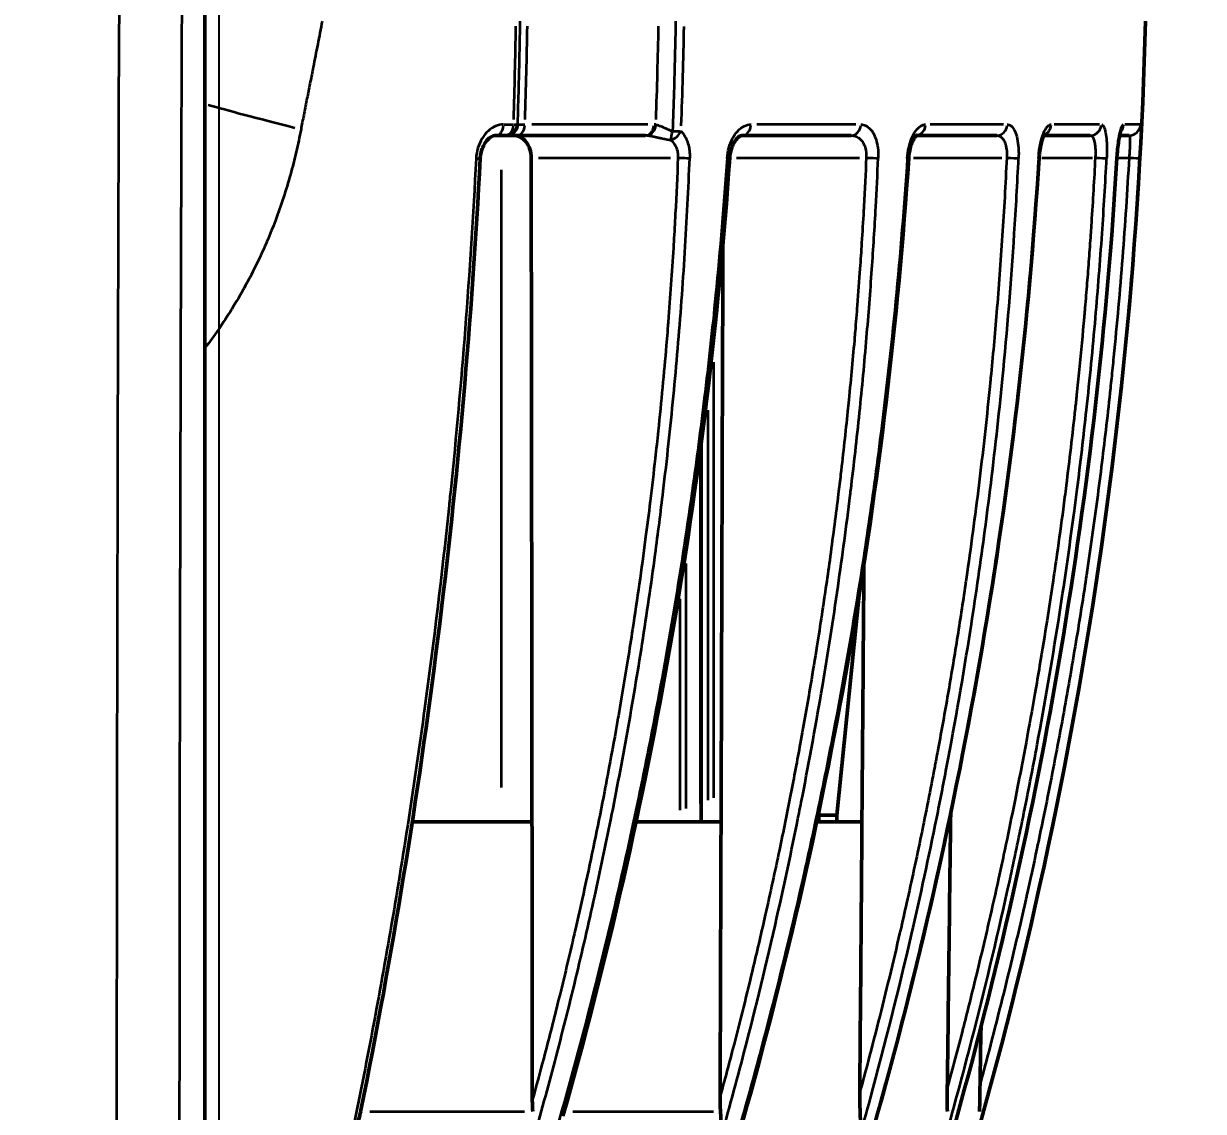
# Model space of a CAD drawing. Header units: millimetres. Extents: x 40 to 2195, y 40 to 1687.
# Drawn here: x 1769.9 to 1821.4, y 871.3 to 918.8 of the extents above; entities that cross this region are included whole.
import ezdxf

# ---------------------------------------------------------------- set-up
doc = ezdxf.new("R2010")
doc.units = ezdxf.units.MM
doc.header["$LTSCALE"] = 8
for name, color, linetype, lineweight in [('Dimension (ISO)', 7, 'Continuous', 25), ('Visible (ISO)', 7, 'Continuous', 50), ('Visible Narrow (ISO)', 7, 'Continuous', 35)]:
    doc.layers.add(name, color=color, linetype=linetype, lineweight=lineweight)
doc.styles.add('Note Text (ANSI)', font='tahoma.ttf')
doc.dimstyles.new('Default (ISO)', dxfattribs={"dimscale": 8, "dimtxt": 1, "dimasz": 2.5, "dimexe": 3.175, "dimexo": 0, "dimgap": 0.762, "dimtad": 1, "dimrnd": 1e-08, "dimzin": 0, "dimdsep": 46, "dimtxsty": 'Note Text (ANSI)', "dimcen": 0.09, "dimdle": 10, "dimclrd": 1, "dimclre": 1, "dimclrt": 1, "dimazin": 0, "dimtfac": 3.5052, "dimtmove": 0, "dimatfit": 3, "dimfxl": 1, "dimtolj": 1, "dimtzin": 0, "dimlwd": -1, "dimlwe": -1, "dimarcsym": 0})

# ---------------------------------------------------------------- blocks, each defined once
blk = doc.blocks.new('*D12')
at = {"layer": 'Defpoints', "color": 0, "transparency": 16777216}
for p in [(1778.421, 1105.216), (1701.164, 772.256), (1778.421, 772.256)]:
    blk.add_point(p, dxfattribs=at)
at = {"layer": 'Dimension (ISO)', "color": 1, "transparency": 16777216}
for p, q in [((1701.164, 772.256), (1701.164, 1130.616)), ((1778.421, 772.256), (1778.421, 1130.616)), ((1721.164, 1105.216), (1758.421, 1105.216))]:
    blk.add_line(p, q, dxfattribs=at)
for points in [[(1721.164, 1108.55), (1721.164, 1101.883), (1701.164, 1105.216)], [(1758.421, 1108.55), (1758.421, 1101.883), (1778.421, 1105.216)]]:
    blk.add_solid(points, dxfattribs=at)
at = {"layer": 'Dimension (ISO)', "color": 1, "transparency": 16777216, "insert": (1690.21, 1121.779), "char_height": 8, "attachment_point": 1, "style": 'Note Text (ANSI)'}
blk.add_mtext('\\A1;77.26 mm [3.042 in]', dxfattribs=at)
blk = doc.blocks.new('*D13')
at = {"layer": 'Defpoints', "color": 0, "transparency": 16777216}
for p in [(1798.039, 1047.44), (1780.247, 847.94), (1876.184, 847.94)]:
    blk.add_point(p, dxfattribs=at)
at = {"layer": 'Dimension (ISO)', "color": 1, "transparency": 16777216}
for p, q in [((1798.039, 1047.44), (1901.584, 1047.44)), ((1876.184, 1027.44), (1876.184, 867.94)), ((1780.247, 847.94), (1901.584, 847.94))]:
    blk.add_line(p, q, dxfattribs=at)
for points in [[(1872.851, 1027.44), (1879.517, 1027.44), (1876.184, 1047.44)], [(1872.851, 867.94), (1879.517, 867.94), (1876.184, 847.94)]]:
    blk.add_solid(points, dxfattribs=at)
at = {"layer": 'Dimension (ISO)', "color": 1, "transparency": 16777216, "insert": (1859.622, 895.446), "char_height": 8, "attachment_point": 1, "rotation": 90, "style": 'Note Text (ANSI)'}
blk.add_mtext('\\A1;199.50 mm [7.854 in]', dxfattribs=at)

msp = doc.modelspace()

# ---------------------------------------------------------------- linework, layer by layer
at = {"layer": 'Visible (ISO)'}
for p, q in [((1777.792, 961.526), (1777.792, 816.708)), ((1790.525, 913.94), (1790.525, 913.94)), ((1790.525, 913.94), (1790.954, 913.94)), ((1791.307, 913.94), (1790.74, 913.94)), ((1790.954, 913.94), (1791.448, 913.94)), ((1790.965, 913.941), (1790.965, 913.941)), ((1797.056, 913.94), (1791.448, 913.94)), ((1798.749, 913.941), (1798.749, 913.941)), ((1798.749, 913.941), (1798.749, 913.941)), ((1798.749, 913.941), (1798.749, 913.941)), ((1806.045, 913.94), (1801.274, 913.94)), ((1801.294, 913.941), (1801.295, 913.941)), ((1801.295, 913.941), (1801.295, 913.941)), ((1801.297, 913.941), (1801.296, 913.941)), ((1801.297, 913.941), (1801.297, 913.941)), ((1812.409, 913.94), (1808.9, 913.94)), ((1814.42, 913.94), (1814.42, 913.94)), ((1816.499, 913.94), (1814.477, 913.94)), ((1817.773, 913.94), (1817.773, 913.94)), ((1818.199, 913.94), (1817.785, 913.94)), ((1799.484, 900.431), (1799.485, 883.941)), ((1806.395, 893.863), (1805.413, 884.24)), ((1804.63, 884.354), (1804.63, 883.942)), ((1804.63, 884.24), (1805.413, 884.24)), ((1805.413, 883.94), (1805.413, 884.24)), ((1792.092, 883.94), (1786.856, 883.94)), ((1798.574, 883.941), (1796.643, 883.941)), ((1800.357, 883.94), (1796.643, 883.94)), ((1799.485, 883.941), (1799.791, 883.941)), ((1800.357, 883.941), (1800.041, 883.941)), ((1806.517, 883.94), (1804.542, 883.94)), ((1809.752, 883.94), (1809.752, 883.94)), ((1810.393, 883.94), (1810.321, 883.94))]:
    msp.add_line(p, q, dxfattribs=at)
for centre, radius, start, end in [((1621.288, 923.94), 197.688, 342.09366, 358.5507), ((1790.954, 914.44), 0.5, 270, 358.1674)]:
    msp.add_arc(centre, radius, start, end, dxfattribs=at)
for centre, major_axis, ratio, start_param, end_param in [((1790.741, 913.94), (-6.5, 0), 0.000035, 1.535532, 1.570646), ((1790.741, 913.94), (5, 0), 0.000035, 4.66684, 4.825509), ((1790.741, 913.94), (-5, 0), 0.000035, 4.753877, 4.753909), ((1790.741, 913.94), (6.5, 0), 0.000035, 1.602513, 1.602534), ((1790.741, 913.94), (-5, 0), 0.000035, 4.667797, 4.667823), ((1798.572, 913.941), (0.3, 0), 0.000035, 5.343365, 5.34342), ((1798.942, 913.941), (-0.5, 0), 0.000035, 5.10954, 5.109569), ((1798.943, 913.941), (0.5, 0), 0.000035, 4.314275, 4.314304), ((1798.943, 913.941), (-0.5, 0), 0.000035, 5.11254, 5.112569), ((1798.944, 913.941), (0.5, 0), 0.000035, 4.311273, 4.311302), ((1801.141, 913.941), (-0.3, 0), 0.000035, 4.181807, 4.182432), ((1747.657, 913.939), (-59.999, -0.004), 0.000035, 2.676998, 2.677004), ((1808.063, 912.98), (0.499, -0.033), 0.004824, 6.283169, 6.283208), ((1813.764, 912.98), (0.499, -0.031), 0.011301, 6.283168, 6.283196), ((1798.574, 883.941), (-0.3, 0), 0.000035, 1.570707, 2.592362), ((1747.658, 883.939), (-60, -0.004), 0.000035, 2.592363, 2.612287), ((1799.185, 883.941), (0.3, 0), 0.000035, 5.753317, 6.282686), ((1800.041, 883.941), (-0.5, 0), 0.000035, 4.712238, 5.235837), ((1747.658, 883.939), (60, 0.004), 0.000035, 5.959513, 5.963312), ((1792.525, 872.828), (-0.207, -2.183), 0.166847, 5.233321, 5.507338), ((1800.631, 872.808), (-0.135, -2.163), 0.131747, 5.132293, 5.496265)]:
    msp.add_ellipse(centre, major_axis=major_axis, ratio=ratio, start_param=start_param, end_param=end_param, dxfattribs=at)
for points, knots in [([(1817.842, 914.146), (1817.842, 914.146), (1817.841, 914.143), (1817.836, 914.13), (1817.83, 914.114), (1817.814, 914.063), (1817.804, 914.023), (1817.779, 913.915), (1817.765, 913.841), (1817.735, 913.661), (1817.719, 913.549), (1817.691, 913.304), (1817.679, 913.166), (1817.668, 913.002), (1817.666, 912.976), (1817.665, 912.95)], [0.0704358, 0.0704358, 0.0704358, 0.0704358, 0.0798852, 0.0798852, 0.0970841, 0.0970841, 0.1214431, 0.1214431, 0.153197, 0.153197, 0.1914166, 0.1914166, 0.2329869, 0.2329869, 0.2408279, 0.2408279, 0.2408279, 0.2408279]), ([(1790.525, 913.94), (1790.484, 913.94), (1790.44, 913.933), (1790.353, 913.903), (1790.311, 913.882), (1790.203, 913.809), (1790.135, 913.745), (1790.022, 913.594), (1789.975, 913.511), (1789.899, 913.331), (1789.869, 913.233), (1789.839, 913.07), (1789.832, 913.005), (1789.828, 912.941)], [0, 0, 0, 0, 0.0286863, 0.0286863, 0.0528813, 0.0528813, 0.0893869, 0.0893869, 0.1208999, 0.1208999, 0.1516608, 0.1516608, 0.1709701, 0.1709701, 0.1709701, 0.1709701]), ([(1791.292, 913.94), (1791.387, 913.94), (1791.488, 913.918), (1791.678, 913.821), (1791.766, 913.745), (1791.903, 913.568), (1791.961, 913.459), (1792.037, 913.219), (1792.055, 913.09), (1792.056, 912.967)], [-0.1594999, -0.1594999, -0.1594999, -0.1594999, -0.1188611, -0.1188611, -0.0772864, -0.0772864, -0.0386432, -0.0386432, -0.0018111, -0.0018111, -0.0018111, -0.0018111]), ([(1801.274, 913.94), (1801.261, 913.94), (1801.244, 913.938), (1801.193, 913.919), (1801.158, 913.899), (1801.072, 913.827), (1801.02, 913.769), (1800.928, 913.629), (1800.887, 913.55), (1800.817, 913.374), (1800.788, 913.276), (1800.753, 913.099), (1800.742, 913.022), (1800.737, 912.945)], [0, 0, 0, 0, 0.0302944, 0.0302944, 0.0621477, 0.0621477, 0.0981209, 0.0981209, 0.129822, 0.129822, 0.1616376, 0.1616376, 0.1848408, 0.1848408, 0.1848408, 0.1848408]), ([(1808.914, 913.95), (1808.914, 913.95), (1808.914, 913.95), (1808.913, 913.95), (1808.907, 913.946), (1808.882, 913.925), (1808.859, 913.9), (1808.807, 913.829), (1808.778, 913.78), (1808.72, 913.661), (1808.69, 913.586), (1808.636, 913.416), (1808.612, 913.316), (1808.579, 913.127), (1808.568, 913.037), (1808.562, 912.947)], [0.035159, 0.035159, 0.035159, 0.035159, 0.0358646, 0.0358646, 0.0539426, 0.0539426, 0.0801469, 0.0801469, 0.1067208, 0.1067208, 0.1359669, 0.1359669, 0.1681864, 0.1681864, 0.1952384, 0.1952384, 0.1952384, 0.1952384]), ([(1814.52, 914.013), (1814.52, 914.013), (1814.52, 914.012), (1814.518, 914.01), (1814.511, 914), (1814.49, 913.966), (1814.475, 913.938), (1814.44, 913.861), (1814.42, 913.807), (1814.378, 913.674), (1814.355, 913.589), (1814.314, 913.395), (1814.296, 913.283), (1814.274, 913.096), (1814.268, 913.022), (1814.263, 912.948)], [0.0555553, 0.0555553, 0.0555553, 0.0555553, 0.0584775, 0.0584775, 0.0762905, 0.0762905, 0.0974722, 0.0974722, 0.1233816, 0.1233816, 0.1547547, 0.1547547, 0.1901196, 0.1901196, 0.2122295, 0.2122295, 0.2122295, 0.2122295]), ([(1810.248, 872.301), (1810.246, 872.122), (1810.245, 871.939), (1810.246, 871.605), (1810.247, 871.445), (1810.251, 871.294)], [-0.1001517, -0.1001517, -0.1001517, -0.1001517, -0.0464613, -0.0464613, -0.000001, -0.000001, -0.000001, -0.000001]), ([(1811.68, 872.486), (1811.677, 872.288), (1811.673, 872.085), (1811.667, 871.691), (1811.664, 871.485), (1811.661, 871.294)], [-0.1181746, -0.1181746, -0.1181746, -0.1181746, -0.0589584, -0.0589584, -0.000001, -0.000001, -0.000001, -0.000001]), ([(1806.423, 872.12), (1806.422, 871.973), (1806.423, 871.824), (1806.427, 871.551), (1806.431, 871.419), (1806.438, 871.294)], [-0.08223414, -0.08223414, -0.08223414, -0.08223414, -0.03835381, -0.03835381, -0.000001, -0.000001, -0.000001, -0.000001]), ([(1784.602, 871.294), (1784.579, 871.188), (1784.552, 871.081), (1784.521, 870.973), (1784.513, 870.942), (1784.503, 870.911), (1784.494, 870.88), (1784.46, 870.768), (1784.422, 870.655), (1784.379, 870.541), (1784.368, 870.512), (1784.357, 870.483), (1784.346, 870.454), (1784.307, 870.353), (1784.265, 870.251), (1784.22, 870.149), (1784.201, 870.105), (1784.181, 870.061), (1784.161, 870.017)], [0, 0, 0, 0, 0.2594478, 0.2594478, 0.2594478, 0.3333333, 0.3333333, 0.3333333, 0.5993094, 0.5993094, 0.5993094, 0.6666667, 0.6666667, 0.6666667, 0.8998682, 0.8998682, 0.8998682, 1, 1, 1, 1]), ([(1800.319, 870.017), (1800.331, 870.124), (1800.34, 870.23), (1800.345, 870.336), (1800.348, 870.376), (1800.35, 870.416), (1800.351, 870.456), (1800.355, 870.561), (1800.356, 870.665), (1800.355, 870.768), (1800.355, 870.806), (1800.354, 870.844), (1800.354, 870.882), (1800.351, 870.994), (1800.346, 871.105), (1800.34, 871.213), (1800.338, 871.24), (1800.336, 871.267), (1800.335, 871.294)], [0, 0, 0, 0, 0.2408603, 0.2408603, 0.2408603, 0.3333333, 0.3333333, 0.3333333, 0.5761614, 0.5761614, 0.5761614, 0.6666667, 0.6666667, 0.6666667, 0.9339743, 0.9339743, 0.9339743, 1, 1, 1, 1]), ([(1806.375, 870.017), (1806.393, 870.123), (1806.407, 870.229), (1806.417, 870.334), (1806.421, 870.375), (1806.425, 870.415), (1806.428, 870.456), (1806.437, 870.561), (1806.442, 870.666), (1806.445, 870.769), (1806.446, 870.807), (1806.447, 870.845), (1806.447, 870.882), (1806.448, 870.994), (1806.446, 871.105), (1806.442, 871.214), (1806.44, 871.241), (1806.439, 871.267), (1806.438, 871.294)], [0, 0, 0, 0, 0.2396284, 0.2396284, 0.2396284, 0.3333333, 0.3333333, 0.3333333, 0.5770639, 0.5770639, 0.5770639, 0.6666667, 0.6666667, 0.6666667, 0.9343152, 0.9343152, 0.9343152, 1, 1, 1, 1])]:
    msp.add_open_spline(points, degree=3, knots=knots, dxfattribs=at)
for points in [[(1789.828, 912.941), (1789.107, 898.91), (1787.349, 884.886), (1784.613, 871.346)], [(1792.092, 883.94), (1792.081, 893.616), (1792.069, 903.291), (1792.056, 912.967)], [(1800.737, 912.945), (1799.75, 898.801), (1797.3, 884.669), (1793.447, 871.089)], [(1808.562, 912.947), (1807.618, 898.722), (1805.171, 884.507), (1801.294, 870.821)], [(1814.263, 912.948), (1813.364, 898.638), (1810.923, 884.334), (1807.021, 870.549)], [(1817.664, 912.95), (1816.813, 898.551), (1814.38, 884.154), (1810.45, 870.276)], [(1800.357, 883.94), (1800.385, 892.347), (1800.412, 900.754), (1800.438, 909.161)], [(1806.517, 883.94), (1806.546, 887.69), (1806.576, 891.44), (1806.605, 895.19)], [(1810.393, 883.94), (1810.395, 884.062), (1810.396, 884.184), (1810.398, 884.305)], [(1792.092, 883.94), (1792.097, 879.884), (1792.102, 875.828), (1792.106, 871.771)], [(1800.357, 883.94), (1800.343, 879.941), (1800.33, 875.942), (1800.316, 871.942)], [(1806.517, 883.94), (1806.486, 880), (1806.455, 876.06), (1806.423, 872.12)], [(1810.393, 883.94), (1810.345, 880.061), (1810.297, 876.181), (1810.248, 872.301)], [(1811.723, 874.991), (1811.709, 874.156), (1811.694, 873.321), (1811.68, 872.486)], [(1784.602, 871.294), (1784.606, 871.311), (1784.609, 871.328), (1784.613, 871.346)]]:
    msp.add_open_spline(points, degree=3, dxfattribs=at)
at = {"layer": 'Visible Narrow (ISO)'}
for p, q in [((1790.874, 914.416), (1791.263, 914.416)), ((1797.158, 914.416), (1792.078, 914.416)), ((1806.246, 914.416), (1801.924, 914.416)), ((1812.713, 914.416), (1809.501, 914.416)), ((1816.898, 914.416), (1814.921, 914.416)), ((1818.682, 914.416), (1818.016, 914.416)), ((1792.376, 912.967), (1798.152, 912.967)), ((1800.627, 912.967), (1800.627, 912.967)), ((1801.037, 912.967), (1806.406, 912.967)), ((1808.501, 912.967), (1808.501, 912.967)), ((1808.778, 912.967), (1812.633, 912.967)), ((1814.237, 912.967), (1814.237, 912.967)), ((1814.387, 912.967), (1816.593, 912.967)), ((1817.659, 912.967), (1817.659, 912.967)), ((1817.692, 912.967), (1818.17, 912.967)), ((1790.74, 912.44), (1790.741, 885.44)), ((1800.041, 884.999), (1800.04, 904.035)), ((1799.791, 884.888), (1799.79, 901.94)), ((1799.443, 899.31), (1799.443, 884.75)), ((1798.83, 884.535), (1798.829, 895.234)), ((1798.574, 884.454), (1798.573, 893.694)), ((1804.614, 884.265), (1804.614, 883.959)), ((1785.001, 871.294), (1791.771, 871.294)), ((1793.88, 871.294), (1800.028, 871.294))]:
    msp.add_line(p, q, dxfattribs=at)
msp.add_arc((1790.954, 914.44), 0.5, 274.4086, 353.7585, dxfattribs=at)
for centre, major_axis, ratio, start_param, end_param in [((1789.778, 867.261), (0, 453.794), 0.034923, 1.382532, 1.710643), ((1660.91, 923.94), (0, -197.688), 0.66026, 1.523745, 1.544356), ((1659.708, 923.94), (0, 197.188), 0.670572, 4.665218, 4.685882), ((1651.396, 923.94), (0, -197.188), 0.741844, 1.523607, 1.544288), ((1650.323, 923.94), (0, -197.688), 0.751038, 1.522318, 1.544281), ((1788.222, 912.983), (-11.386, 2.684), 0.024033, 0.447481, 0.968602), ((1790.525, 914.44), (0, -0.5), 0.654912, 0.076128, 1.446453), ((1790.954, 914.44), (0, -0.5), 0.660257, 0.07613, 1.446468), ((1790.954, 914.44), (0.5, -0.016), 0.03608, 5.476845, 6.23981), ((1791.448, 914.44), (0, -0.5), 0.670582, 0.076123, 1.446354), ((1797.056, 914.44), (0, -0.5), 0.74083, 0.076121, 1.44633), ((1797.136, 914.437), (-0.048, -0.498), 0.74238, 0.17753, 1.51944), ((1797.329, 912.567), (0.178, 1.846), 0.669927, 0.003025, 0.06173), ((1798.236, 914.145), (-0.103, -0.489), 0.007782, 0.656815, 1.492312), ((1798.236, 914.145), (0.366, 0.341), 0.638682, 4.045551, 5.189977), ((1798.236, 914.145), (0.5, -0.019), 0.032918, 4.757017, 5.519981), ((1801.274, 914.44), (0, -0.5), 0.788713, 0.07613, 1.44647), ((1806.045, 914.44), (0, -0.5), 0.848106, 0.076147, 1.446463), ((1808.862, 914.44), (0, -0.5), 0.883172, 0.164006, 1.451095), ((1812.409, 914.44), (0, -0.5), 0.927323, 0.076156, 1.446478), ((1814.316, 914.44), (0, -0.5), 0.951065, 0.447141, 1.465997), ((1816.499, 914.44), (0, -0.5), 0.978233, 0.076165, 1.446489), ((1817.463, 914.44), (0, 0.5), 0.990238, 3.99812, 4.629137), ((1818.199, 914.44), (0, -0.5), 0.999398, 0.076241, 1.446568), ((1797.078, 913.856), (0.286, -0.007), 0.29607, 1.419621, 1.641813), ((1789.329, 912.967), (0.499, -0.026), 0.029632, 5.452754, 6.239484), ((1798.61, 912.98), (0.5, -0.02), 0.038679, 4.491362, 5.513873), ((1800.238, 912.98), (0.499, -0.035), 0.002392, 5.636852, 6.249133), ((1806.8, 912.98), (0.5, -0.022), 0.035139, 4.582978, 5.683765), ((1808.063, 912.98), (0.499, -0.033), 0.004824, 0.025343, 0.481116), ((1812.899, 912.98), (0.499, -0.024), 0.031285, 4.674576, 5.8536), ((1813.764, 912.98), (0.499, -0.031), 0.011301, 0.016631, 0.31579), ((1816.724, 912.98), (0.499, -0.026), 0.027043, 4.766155, 6.023357), ((1817.165, 912.98), (0.499, -0.03), 0.017117, 0.007897, 0.150352), ((1818.161, 912.98), (0.499, -0.028), 0.022342, 4.857704, 6.192994)]:
    msp.add_ellipse(centre, major_axis=major_axis, ratio=ratio, start_param=start_param, end_param=end_param, dxfattribs=at)
for points, knots in [([(1777.007, 959.691), (1776.951, 952.112), (1776.903, 944.5), (1776.861, 936.853), (1776.861, 936.776), (1776.86, 936.698), (1776.86, 936.621), (1776.818, 928.895), (1776.783, 921.132), (1776.755, 913.348), (1776.75, 911.916), (1776.745, 910.484), (1776.74, 909.052), (1776.72, 902.692), (1776.704, 896.32), (1776.693, 889.939), (1776.687, 886.987), (1776.683, 884.032), (1776.68, 881.076), (1776.675, 876.208), (1776.672, 871.336), (1776.673, 866.464), (1776.673, 861.989), (1776.675, 857.514), (1776.68, 853.041), (1776.684, 849.689), (1776.689, 846.338), (1776.695, 842.989), (1776.707, 837.004), (1776.722, 831.025), (1776.742, 825.059), (1776.748, 823.231), (1776.754, 821.403), (1776.761, 819.577), (1776.789, 812.11), (1776.823, 804.667), (1776.863, 797.241), (1776.865, 796.926), (1776.867, 796.61), (1776.869, 796.295)], [0.0000012, 0.0000012, 0.0000012, 0.0000012, 0.1414246, 0.1414246, 0.1414246, 0.1428571, 0.1428571, 0.1428571, 0.2857143, 0.2857143, 0.2857143, 0.3119807, 0.3119807, 0.3119807, 0.4285714, 0.4285714, 0.4285714, 0.482534, 0.482534, 0.482534, 0.5714286, 0.5714286, 0.5714286, 0.6530896, 0.6530896, 0.6530896, 0.7142857, 0.7142857, 0.7142857, 0.8236304, 0.8236304, 0.8236304, 0.8571429, 0.8571429, 0.8571429, 0.9941772, 0.9941772, 0.9941772, 0.9999988, 0.9999988, 0.9999988, 0.9999988]), ([(1782.921, 918.94), (1782.854, 918.595), (1782.788, 918.257), (1782.723, 917.925), (1782.656, 917.583), (1782.591, 917.249), (1782.526, 916.921), (1782.504, 916.808), (1782.482, 916.697), (1782.46, 916.586), (1782.451, 916.54), (1782.442, 916.495), (1782.433, 916.45), (1782.389, 916.228), (1782.345, 916.01), (1782.303, 915.795), (1782.259, 915.576), (1782.216, 915.362), (1782.175, 915.15), (1782.132, 914.933), (1782.09, 914.72), (1782.05, 914.51), (1782.031, 914.409), (1782.011, 914.308), (1781.993, 914.209)], [0, 0, 0, 0, 0.1978995, 0.1978995, 0.1978995, 0.4014458, 0.4014458, 0.4014458, 0.471292, 0.471292, 0.471292, 0.5, 0.5, 0.5, 0.6406281, 0.6406281, 0.6406281, 0.78329, 0.78329, 0.78329, 0.9295382, 0.9295382, 0.9295382, 1, 1, 1, 1]), ([(1791.564, 918.94), (1791.556, 918.471), (1791.547, 917.991), (1791.537, 917.506), (1791.533, 917.359), (1791.53, 917.212), (1791.527, 917.064), (1791.519, 916.723), (1791.51, 916.376), (1791.501, 916.019), (1791.487, 915.508), (1791.472, 914.974), (1791.454, 914.425)], [0, 0, 0, 0, 0.3333333, 0.3333333, 0.3333333, 0.4341055, 0.4341055, 0.4341055, 0.6666667, 0.6666667, 0.6666667, 0.9999998, 0.9999998, 0.9999998, 0.9999998]), ([(1798.372, 918.94), (1798.363, 918.439), (1798.352, 917.927), (1798.339, 917.41), (1798.326, 916.894), (1798.312, 916.373), (1798.295, 915.828), (1798.278, 915.283), (1798.259, 914.714), (1798.237, 914.128)], [0, 0, 0, 0, 0.333333, 0.333333, 0.333333, 0.666667, 0.666667, 0.666667, 1, 1, 1, 1]), ([(1781.993, 914.209), (1781.93, 913.88), (1781.861, 913.551), (1781.783, 913.221), (1781.706, 912.891), (1781.622, 912.56), (1781.529, 912.229), (1781.437, 911.897), (1781.337, 911.565), (1781.227, 911.231), (1781.118, 910.898), (1781.001, 910.563), (1780.874, 910.227), (1780.758, 909.92), (1780.634, 909.613), (1780.503, 909.307), (1780.491, 909.279), (1780.478, 909.25), (1780.466, 909.222), (1780.33, 908.907), (1780.186, 908.595), (1780.036, 908.288), (1780.027, 908.27), (1780.018, 908.251), (1780.009, 908.233), (1779.849, 907.908), (1779.682, 907.588), (1779.508, 907.274), (1779.333, 906.96), (1779.152, 906.652), (1778.964, 906.349), (1778.776, 906.047), (1778.582, 905.75), (1778.381, 905.461), (1778.191, 905.186), (1777.994, 904.917), (1777.792, 904.653)], [0, 0, 0, 0, 0.1, 0.1, 0.1, 0.2, 0.2, 0.2, 0.3, 0.3, 0.3, 0.4, 0.4, 0.4, 0.4914706, 0.4914706, 0.4914706, 0.5, 0.5, 0.5, 0.5943481, 0.5943481, 0.5943481, 0.6, 0.6, 0.6, 0.7, 0.7, 0.7, 0.8, 0.8, 0.8, 0.9, 0.9, 0.9, 0.9949689, 0.9949689, 0.9949689, 0.9949689]), ([(1791.454, 914.425), (1791.454, 914.424), (1791.454, 914.424), (1791.457, 914.423), (1791.464, 914.422), (1791.485, 914.42), (1791.497, 914.42), (1791.515, 914.419), (1791.517, 914.419), (1791.525, 914.419), (1791.532, 914.419), (1791.553, 914.418), (1791.568, 914.418), (1791.603, 914.417), (1791.621, 914.417), (1791.653, 914.417), (1791.664, 914.417), (1791.704, 914.417), (1791.734, 914.416), (1791.771, 914.416), (1791.777, 914.416), (1791.783, 914.416)], [0, 0, 0, 0, 0.0520563, 0.0520563, 0.25, 0.25, 0.4144167, 0.4144167, 0.4372526, 0.4372526, 0.5, 0.5, 0.6266379, 0.6266379, 0.75, 0.75, 0.8187149, 0.8187149, 0.9721775, 0.9721775, 0.9994104, 0.9994104, 0.9994104, 0.9994104]), ([(1797.507, 914.412), (1797.524, 914.41), (1797.541, 914.407), (1797.576, 914.398), (1797.594, 914.393), (1797.615, 914.386), (1797.618, 914.385), (1797.625, 914.383), (1797.629, 914.381), (1797.655, 914.372), (1797.677, 914.363), (1797.712, 914.349), (1797.725, 914.344), (1797.746, 914.335), (1797.756, 914.331), (1797.785, 914.318), (1797.805, 914.309), (1797.833, 914.296), (1797.841, 914.292), (1797.863, 914.282), (1797.877, 914.275), (1797.913, 914.259), (1797.935, 914.249), (1797.974, 914.231), (1797.992, 914.223), (1798.025, 914.208), (1798.041, 914.201), (1798.077, 914.186), (1798.098, 914.177), (1798.129, 914.165), (1798.139, 914.161), (1798.172, 914.149), (1798.194, 914.142), (1798.217, 914.134), (1798.218, 914.134), (1798.226, 914.132), (1798.231, 914.13), (1798.237, 914.128)], [0.0004365, 0.0004365, 0.0004365, 0.0004365, 0.0647271, 0.0647271, 0.1328721, 0.1328721, 0.1428571, 0.1428571, 0.1577454, 0.1577454, 0.2393027, 0.2393027, 0.2857143, 0.2857143, 0.3205395, 0.3205395, 0.3968714, 0.3968714, 0.4285714, 0.4285714, 0.4832066, 0.4832066, 0.5714286, 0.5714286, 0.6459034, 0.6459034, 0.7142857, 0.7142857, 0.8086379, 0.8086379, 0.8571429, 0.8571429, 0.9632435, 0.9632435, 0.9711673, 0.9711673, 1, 1, 1, 1]), ([(1798.611, 914.12), (1798.615, 914.116), (1798.619, 914.112), (1798.644, 914.084), (1798.664, 914.06), (1798.703, 914.009), (1798.721, 913.983), (1798.757, 913.929), (1798.774, 913.901), (1798.804, 913.845), (1798.818, 913.817), (1798.837, 913.777), (1798.842, 913.766), (1798.863, 913.718), (1798.877, 913.681), (1798.905, 913.602), (1798.917, 913.561), (1798.94, 913.477), (1798.949, 913.434), (1798.961, 913.371), (1798.964, 913.352), (1798.972, 913.3), (1798.976, 913.267), (1798.983, 913.2), (1798.986, 913.166), (1798.989, 913.098), (1798.99, 913.065), (1798.99, 913.005), (1798.989, 912.978), (1798.988, 912.952)], [0, 0, 0, 0, 0.0139116, 0.0139116, 0.093767, 0.093767, 0.174118, 0.174118, 0.2563804, 0.2563804, 0.3333333, 0.3333333, 0.3633831, 0.3633831, 0.4607658, 0.4607658, 0.5637162, 0.5637162, 0.6666667, 0.6666667, 0.7123927, 0.7123927, 0.7896575, 0.7896575, 0.8668837, 0.8668837, 0.9424338, 0.9424338, 1, 1, 1, 1]), ([(1806.469, 914.416), (1806.541, 914.416), (1806.609, 914.401), (1806.694, 914.362), (1806.715, 914.351), (1806.797, 914.3), (1806.856, 914.248), (1806.926, 914.164), (1806.942, 914.143), (1807.023, 914.027), (1807.077, 913.916), (1807.162, 913.67), (1807.192, 913.535), (1807.225, 913.284), (1807.232, 913.17), (1807.231, 913.019), (1807.23, 912.986), (1807.229, 912.952)], [0, 0, 0, 0, 0.1510077, 0.1510077, 0.2, 0.2, 0.3519308, 0.3519308, 0.4, 0.4, 0.6, 0.6, 0.8, 0.8, 0.9563055, 0.9563055, 1, 1, 1, 1]), ([(1812.872, 914.416), (1812.922, 914.416), (1812.969, 914.401), (1813.026, 914.362), (1813.038, 914.352), (1813.093, 914.303), (1813.132, 914.251), (1813.179, 914.168), (1813.188, 914.148), (1813.241, 914.037), (1813.277, 913.926), (1813.331, 913.679), (1813.35, 913.543), (1813.369, 913.29), (1813.372, 913.175), (1813.368, 913.022), (1813.367, 912.987), (1813.365, 912.952)], [0, 0, 0, 0, 0.1553888, 0.1553888, 0.2, 0.2, 0.3553427, 0.3553427, 0.4, 0.4, 0.6, 0.6, 0.8, 0.8, 0.9551904, 0.9551904, 1, 1, 1, 1]), ([(1814.236, 912.952), (1814.246, 913.111), (1814.28, 913.412), (1814.374, 913.829), (1814.499, 914.157), (1814.644, 914.368), (1814.741, 914.416), (1814.791, 914.416)], [0, 0, 0, 0, 0.2, 0.4, 0.6, 0.8, 1, 1, 1, 1]), ([(1816.987, 914.416), (1817.014, 914.416), (1817.039, 914.401), (1817.069, 914.363), (1817.075, 914.354), (1817.102, 914.306), (1817.122, 914.256), (1817.145, 914.175), (1817.15, 914.155), (1817.175, 914.043), (1817.192, 913.933), (1817.215, 913.686), (1817.221, 913.549), (1817.225, 913.294), (1817.223, 913.18), (1817.218, 913.025), (1817.216, 912.989), (1817.214, 912.952)], [0, 0, 0, 0, 0.157229, 0.157229, 0.2, 0.2, 0.353394, 0.353394, 0.4, 0.4, 0.6, 0.6, 0.8, 0.8, 0.953935, 0.953935, 1, 1, 1, 1]), ([(1817.658, 912.952), (1817.668, 913.112), (1817.693, 913.413), (1817.749, 913.83), (1817.817, 914.158), (1817.89, 914.367), (1817.935, 914.416), (1817.958, 914.416)], [0, 0, 0, 0, 0.2, 0.4, 0.6, 0.8, 1, 1, 1, 1]), ([(1797.127, 913.938), (1797.149, 913.936), (1797.172, 913.934), (1797.195, 913.931), (1797.219, 913.928), (1797.243, 913.924), (1797.268, 913.92), (1797.272, 913.92), (1797.275, 913.919), (1797.279, 913.919), (1797.313, 913.913), (1797.348, 913.906), (1797.383, 913.899), (1797.402, 913.896), (1797.421, 913.892), (1797.439, 913.888), (1797.469, 913.882), (1797.498, 913.875), (1797.527, 913.869), (1797.55, 913.864), (1797.574, 913.859), (1797.597, 913.854), (1797.631, 913.846), (1797.665, 913.838), (1797.698, 913.831), (1797.715, 913.827), (1797.731, 913.824), (1797.748, 913.82), (1797.783, 913.812), (1797.818, 913.805), (1797.852, 913.798), (1797.866, 913.795), (1797.879, 913.792), (1797.892, 913.79), (1797.927, 913.782), (1797.961, 913.776), (1797.995, 913.77), (1798.006, 913.768), (1798.017, 913.766), (1798.027, 913.764), (1798.071, 913.756), (1798.113, 913.749), (1798.154, 913.743)], [0.0000001, 0.0000001, 0.0000001, 0.0000001, 0.065056, 0.065056, 0.065056, 0.1330093, 0.1330093, 0.1330093, 0.1428571, 0.1428571, 0.1428571, 0.2359662, 0.2359662, 0.2359662, 0.2857143, 0.2857143, 0.2857143, 0.3648697, 0.3648697, 0.3648697, 0.4285714, 0.4285714, 0.4285714, 0.5238615, 0.5238615, 0.5238615, 0.5714286, 0.5714286, 0.5714286, 0.6746622, 0.6746622, 0.6746622, 0.7142857, 0.7142857, 0.7142857, 0.8225915, 0.8225915, 0.8225915, 0.8571429, 0.8571429, 0.8571429, 0.9998829, 0.9998829, 0.9998829, 0.9998829]), ([(1798.154, 913.743), (1798.21, 913.697), (1798.259, 913.645), (1798.3, 913.588), (1798.316, 913.567), (1798.33, 913.545), (1798.343, 913.523), (1798.362, 913.492), (1798.378, 913.461), (1798.392, 913.428), (1798.407, 913.395), (1798.42, 913.361), (1798.431, 913.327), (1798.438, 913.304), (1798.444, 913.281), (1798.449, 913.258), (1798.458, 913.223), (1798.464, 913.186), (1798.468, 913.149), (1798.472, 913.112), (1798.475, 913.075), (1798.475, 913.038), (1798.475, 913.014), (1798.474, 912.99), (1798.473, 912.967)], [0, 0, 0, 0, 0.2436496, 0.2436496, 0.2436496, 0.3333333, 0.3333333, 0.3333333, 0.4576225, 0.4576225, 0.4576225, 0.5846022, 0.5846022, 0.5846022, 0.6666667, 0.6666667, 0.6666667, 0.7934891, 0.7934891, 0.7934891, 0.9203397, 0.9203397, 0.9203397, 1, 1, 1, 1]), ([(1806.045, 913.94), (1806.081, 913.94), (1806.117, 913.937), (1806.151, 913.93), (1806.189, 913.923), (1806.226, 913.912), (1806.262, 913.897), (1806.268, 913.894), (1806.274, 913.891), (1806.279, 913.889), (1806.307, 913.876), (1806.334, 913.86), (1806.36, 913.843), (1806.386, 913.825), (1806.411, 913.805), (1806.435, 913.783), (1806.448, 913.771), (1806.462, 913.757), (1806.474, 913.744), (1806.497, 913.719), (1806.518, 913.692), (1806.538, 913.664), (1806.557, 913.635), (1806.575, 913.605), (1806.592, 913.573), (1806.6, 913.558), (1806.607, 913.542), (1806.614, 913.526), (1806.616, 913.523), (1806.617, 913.52), (1806.619, 913.517), (1806.633, 913.484), (1806.645, 913.451), (1806.656, 913.416), (1806.668, 913.377), (1806.678, 913.337), (1806.686, 913.296), (1806.688, 913.284), (1806.69, 913.273), (1806.692, 913.261), (1806.693, 913.252), (1806.695, 913.242), (1806.696, 913.233), (1806.7, 913.205), (1806.703, 913.176), (1806.705, 913.148), (1806.707, 913.109), (1806.708, 913.071), (1806.708, 913.032), (1806.707, 913.01), (1806.706, 912.988), (1806.705, 912.967)], [0, 0, 0, 0, 0.087236, 0.087236, 0.087236, 0.183835, 0.183835, 0.183835, 0.2, 0.2, 0.2, 0.2773774, 0.2773774, 0.2773774, 0.3551406, 0.3551406, 0.3551406, 0.4, 0.4, 0.4, 0.4801377, 0.4801377, 0.4801377, 0.5608742, 0.5608742, 0.5608742, 0.6, 0.6, 0.6, 0.6076529, 0.6076529, 0.6076529, 0.6863118, 0.6863118, 0.6863118, 0.7747554, 0.7747554, 0.7747554, 0.8, 0.8, 0.8, 0.8193634, 0.8193634, 0.8193634, 0.8783285, 0.8783285, 0.8783285, 0.9566331, 0.9566331, 0.9566331, 1, 1, 1, 1]), ([(1812.409, 913.94), (1812.436, 913.94), (1812.462, 913.937), (1812.487, 913.929), (1812.51, 913.923), (1812.532, 913.913), (1812.553, 913.901), (1812.557, 913.898), (1812.561, 913.896), (1812.565, 913.894), (1812.567, 913.893), (1812.568, 913.891), (1812.57, 913.89), (1812.591, 913.876), (1812.612, 913.859), (1812.631, 913.84), (1812.651, 913.82), (1812.669, 913.797), (1812.687, 913.772), (1812.69, 913.767), (1812.693, 913.762), (1812.697, 913.757), (1812.698, 913.755), (1812.7, 913.752), (1812.702, 913.749), (1812.717, 913.725), (1812.731, 913.699), (1812.744, 913.671), (1812.757, 913.643), (1812.769, 913.613), (1812.78, 913.582), (1812.786, 913.566), (1812.791, 913.549), (1812.796, 913.532), (1812.809, 913.489), (1812.819, 913.443), (1812.828, 913.395), (1812.835, 913.353), (1812.841, 913.31), (1812.845, 913.265), (1812.846, 913.258), (1812.846, 913.251), (1812.847, 913.244), (1812.849, 913.213), (1812.851, 913.182), (1812.851, 913.15), (1812.852, 913.111), (1812.852, 913.072), (1812.85, 913.032), (1812.85, 913.011), (1812.848, 912.989), (1812.847, 912.967)], [0, 0, 0, 0, 0.093789, 0.093789, 0.093789, 0.178262, 0.178262, 0.178262, 0.193626, 0.193626, 0.193626, 0.2, 0.2, 0.2, 0.286364, 0.286364, 0.286364, 0.373477, 0.373477, 0.373477, 0.390325, 0.390325, 0.390325, 0.4, 0.4, 0.4, 0.47909, 0.47909, 0.47909, 0.55845, 0.55845, 0.55845, 0.6, 0.6, 0.6, 0.706593, 0.706593, 0.706593, 0.8, 0.8, 0.8, 0.814458, 0.814458, 0.814458, 0.878422, 0.878422, 0.878422, 0.9568, 0.9568, 0.9568, 1, 1, 1, 1]), ([(1816.499, 913.94), (1816.517, 913.94), (1816.534, 913.935), (1816.55, 913.926), (1816.56, 913.92), (1816.57, 913.912), (1816.579, 913.903), (1816.582, 913.899), (1816.586, 913.896), (1816.589, 913.892), (1816.604, 913.874), (1816.618, 913.851), (1816.631, 913.824), (1816.64, 913.805), (1816.648, 913.785), (1816.656, 913.763), (1816.657, 913.759), (1816.659, 913.756), (1816.66, 913.752), (1816.671, 913.718), (1816.681, 913.68), (1816.689, 913.639), (1816.696, 913.607), (1816.701, 913.573), (1816.706, 913.537), (1816.711, 913.504), (1816.714, 913.469), (1816.717, 913.433), (1816.72, 913.396), (1816.722, 913.358), (1816.724, 913.32), (1816.724, 913.303), (1816.725, 913.285), (1816.725, 913.268), (1816.725, 913.262), (1816.725, 913.256), (1816.725, 913.251), (1816.726, 913.191), (1816.725, 913.129), (1816.722, 913.067), (1816.72, 913.034), (1816.718, 913), (1816.715, 912.967)], [0, 0, 0, 0, 0.1098717, 0.1098717, 0.1098717, 0.1759848, 0.1759848, 0.1759848, 0.2, 0.2, 0.2, 0.3122921, 0.3122921, 0.3122921, 0.3879493, 0.3879493, 0.3879493, 0.4, 0.4, 0.4, 0.5131253, 0.5131253, 0.5131253, 0.6, 0.6, 0.6, 0.6816219, 0.6816219, 0.6816219, 0.763821, 0.763821, 0.763821, 0.8, 0.8, 0.8, 0.8118798, 0.8118798, 0.8118798, 0.9346696, 0.9346696, 0.9346696, 1, 1, 1, 1]), ([(1818.199, 913.94), (1818.205, 913.94), (1818.21, 913.934), (1818.216, 913.916), (1818.217, 913.911), (1818.219, 913.901), (1818.22, 913.897), (1818.224, 913.874), (1818.226, 913.851), (1818.229, 913.806), (1818.23, 913.787), (1818.231, 913.763), (1818.231, 913.759), (1818.232, 913.717), (1818.232, 913.674), (1818.231, 913.6), (1818.231, 913.572), (1818.23, 913.541), (1818.23, 913.541), (1818.229, 913.502), (1818.227, 913.463), (1818.224, 913.381), (1818.222, 913.339), (1818.219, 913.287), (1818.218, 913.278), (1818.217, 913.265), (1818.217, 913.26), (1818.213, 913.196), (1818.209, 913.136), (1818.202, 913.039), (1818.199, 913.003), (1818.196, 912.967)], [0, 0, 0, 0, 0.126537, 0.126537, 0.173657, 0.173657, 0.2, 0.2, 0.315176, 0.315176, 0.385803, 0.385803, 0.4, 0.4, 0.525632, 0.525632, 0.597954, 0.597954, 0.6, 0.6, 0.691083, 0.691083, 0.78211, 0.78211, 0.8, 0.8, 0.810109, 0.810109, 0.929815, 0.929815, 1, 1, 1, 1]), ([(1789.649, 912.939), (1789.521, 910.454), (1789.361, 907.972), (1788.987, 903.146), (1788.777, 900.801), (1788.51, 898.188), (1788.482, 897.914), (1788.145, 894.713), (1787.793, 891.795), (1787.179, 887.298), (1786.949, 885.711), (1786.452, 882.481), (1786.184, 880.838), (1785.371, 876.12), (1784.791, 873.058), (1784.161, 870.017)], [0, 0, 0, 0, 0.171092, 0.171092, 0.333333, 0.333333, 0.352335, 0.352335, 0.555486, 0.555486, 0.666667, 0.666667, 0.782415, 0.782415, 1, 1, 1, 1]), ([(1798.473, 912.967), (1798.441, 912.171), (1798.403, 911.352), (1798.337, 910.111), (1798.314, 909.706), (1798.288, 909.273), (1798.286, 909.25), (1798.253, 908.701), (1798.219, 908.168), (1798.145, 907.095), (1798.105, 906.556), (1798.045, 905.786), (1798.028, 905.564), (1797.994, 905.147), (1797.978, 904.954), (1797.911, 904.161), (1797.856, 903.551), (1797.738, 902.307), (1797.675, 901.673), (1797.566, 900.632), (1797.523, 900.232), (1797.409, 899.215), (1797.336, 898.59), (1797.192, 897.406), (1797.121, 896.85), (1796.964, 895.648), (1796.875, 894.999), (1796.689, 893.689), (1796.591, 893.028), (1796.422, 891.925), (1796.354, 891.49), (1796.173, 890.363), (1796.057, 889.662), (1795.89, 888.699), (1795.847, 888.449), (1795.677, 887.49), (1795.545, 886.769), (1795.358, 885.779), (1795.309, 885.521), (1795.133, 884.613), (1795.002, 883.955), (1794.732, 882.641), (1794.594, 881.986), (1794.304, 880.649), (1794.152, 879.966), (1793.962, 879.135), (1793.93, 878.996), (1793.682, 877.926), (1793.454, 876.974), (1793.018, 875.221), (1792.816, 874.427), (1792.443, 873.011), (1792.277, 872.394), (1792.106, 871.771)], [0, 0, 0, 0, 0.0846276, 0.0846276, 0.125, 0.125, 0.1272854, 0.1272854, 0.1789618, 0.1789618, 0.2296217, 0.2296217, 0.25, 0.25, 0.2675178, 0.2675178, 0.3212589, 0.3212589, 0.375, 0.375, 0.4077379, 0.4077379, 0.4573762, 0.4573762, 0.5, 0.5, 0.5479617, 0.5479617, 0.5950212, 0.5950212, 0.625, 0.625, 0.6718697, 0.6718697, 0.6881763, 0.6881763, 0.7339947, 0.7339947, 0.75, 0.75, 0.7899449, 0.7899449, 0.8284488, 0.8284488, 0.8672804, 0.8672804, 0.875, 0.875, 0.9268199, 0.9268199, 0.9684977, 0.9684977, 1, 1, 1, 1]), ([(1792.143, 870.017), (1792.473, 871.177), (1792.793, 872.341), (1793.411, 874.689), (1793.71, 875.873), (1794.289, 878.269), (1794.569, 879.482), (1795.081, 881.809), (1795.315, 882.922), (1795.794, 885.312), (1796.036, 886.588), (1796.493, 889.151), (1796.709, 890.439), (1797.114, 893.026), (1797.303, 894.326), (1797.603, 896.551), (1797.72, 897.475), (1797.995, 899.778), (1798.144, 901.159), (1798.412, 903.931), (1798.53, 905.322), (1798.736, 908.116), (1798.824, 909.52), (1798.93, 911.601), (1798.961, 912.276), (1798.988, 912.952)], [0, 0, 0, 0, 0.0838933, 0.0838933, 0.1685857, 0.1685857, 0.2547141, 0.2547141, 0.3333333, 0.3333333, 0.4228369, 0.4228369, 0.5125802, 0.5125802, 0.6027797, 0.6027797, 0.6666667, 0.6666667, 0.7618991, 0.7618991, 0.857538, 0.857538, 0.9537932, 0.9537932, 1, 1, 1, 1]), ([(1800.626, 912.952), (1800.486, 910.949), (1800.317, 908.951), (1799.972, 905.456), (1799.807, 903.958), (1799.462, 901.107), (1799.285, 899.752), (1798.836, 896.575), (1798.554, 894.753), (1797.945, 891.138), (1797.619, 889.344), (1797.066, 886.521), (1796.855, 885.489), (1796.608, 884.323), (1796.579, 884.188), (1796.072, 881.817), (1795.556, 879.593), (1794.965, 877.22), (1794.924, 877.059), (1794.301, 874.59), (1793.68, 872.295), (1793.019, 870.017)], [0, 0, 0, 0, 0.1369157, 0.1369157, 0.2398979, 0.2398979, 0.3333333, 0.3333333, 0.4595686, 0.4595686, 0.5846852, 0.5846852, 0.6571523, 0.6571523, 0.6666667, 0.6666667, 0.8240432, 0.8240432, 0.8355255, 0.8355255, 1, 1, 1, 1]), ([(1806.705, 912.967), (1806.675, 912.283), (1806.64, 911.573), (1806.599, 910.836), (1806.596, 910.77), (1806.592, 910.704), (1806.588, 910.637), (1806.563, 910.184), (1806.535, 909.721), (1806.505, 909.247), (1806.481, 908.878), (1806.456, 908.501), (1806.43, 908.118), (1806.393, 907.6), (1806.354, 907.069), (1806.312, 906.524), (1806.282, 906.149), (1806.251, 905.766), (1806.219, 905.377), (1806.212, 905.3), (1806.205, 905.222), (1806.199, 905.144), (1806.123, 904.261), (1806.038, 903.343), (1805.942, 902.386), (1805.925, 902.216), (1805.908, 902.045), (1805.89, 901.873), (1805.799, 900.988), (1805.698, 900.07), (1805.585, 899.115), (1805.552, 898.837), (1805.518, 898.555), (1805.483, 898.271), (1805.375, 897.39), (1805.257, 896.481), (1805.128, 895.539), (1805.072, 895.133), (1805.014, 894.72), (1804.953, 894.302), (1804.828, 893.438), (1804.694, 892.547), (1804.548, 891.63), (1804.459, 891.075), (1804.367, 890.51), (1804.27, 889.934), (1804.129, 889.099), (1803.979, 888.243), (1803.818, 887.365), (1803.685, 886.638), (1803.545, 885.895), (1803.397, 885.137), (1803.243, 884.348), (1803.08, 883.542), (1802.908, 882.719), (1802.715, 881.796), (1802.51, 880.851), (1802.29, 879.876), (1802.125, 879.144), (1801.951, 878.395), (1801.768, 877.626), (1801.49, 876.463), (1801.19, 875.254), (1800.865, 874.003), (1800.689, 873.328), (1800.506, 872.641), (1800.316, 871.942)], [0, 0, 0, 0, 0.083416, 0.083416, 0.083416, 0.090909, 0.090909, 0.090909, 0.141958, 0.141958, 0.141958, 0.181818, 0.181818, 0.181818, 0.235615, 0.235615, 0.235615, 0.272727, 0.272727, 0.272727, 0.28009, 0.28009, 0.28009, 0.363636, 0.363636, 0.363636, 0.378429, 0.378429, 0.378429, 0.454545, 0.454545, 0.454545, 0.476766, 0.476766, 0.476766, 0.545455, 0.545455, 0.545455, 0.575102, 0.575102, 0.575102, 0.636364, 0.636364, 0.636364, 0.673446, 0.673446, 0.673446, 0.727273, 0.727273, 0.727273, 0.771819, 0.771819, 0.771819, 0.818182, 0.818182, 0.818182, 0.870105, 0.870105, 0.870105, 0.909091, 0.909091, 0.909091, 0.968118, 0.968118, 0.968118, 1, 1, 1, 1]), ([(1800.319, 870.017), (1800.684, 871.304), (1801.035, 872.595), (1801.371, 873.89), (1801.879, 875.843), (1802.356, 877.805), (1802.801, 879.777), (1803.124, 881.209), (1803.431, 882.646), (1803.72, 884.087), (1803.785, 884.409), (1803.849, 884.73), (1803.912, 885.052), (1804.224, 886.65), (1804.516, 888.253), (1804.787, 889.861), (1805.033, 891.317), (1805.261, 892.777), (1805.472, 894.24), (1805.664, 895.564), (1805.841, 896.89), (1806.004, 898.219), (1806.013, 898.292), (1806.022, 898.365), (1806.031, 898.438), (1806.168, 899.567), (1806.295, 900.698), (1806.412, 901.83), (1806.524, 902.922), (1806.628, 904.015), (1806.721, 905.11), (1806.806, 906.103), (1806.884, 907.098), (1806.953, 908.093), (1807.016, 909), (1807.073, 909.908), (1807.123, 910.816), (1807.162, 911.528), (1807.197, 912.24), (1807.229, 912.952)], [0, 0, 0, 0, 0.0925295, 0.0925295, 0.0925295, 0.2320294, 0.2320294, 0.2320294, 0.3333333, 0.3333333, 0.3333333, 0.3559258, 0.3559258, 0.3559258, 0.4680888, 0.4680888, 0.4680888, 0.5696674, 0.5696674, 0.5696674, 0.6616107, 0.6616107, 0.6616107, 0.6666667, 0.6666667, 0.6666667, 0.7448396, 0.7448396, 0.7448396, 0.8202396, 0.8202396, 0.8202396, 0.8887044, 0.8887044, 0.8887044, 0.9511157, 0.9511157, 0.9511157, 1, 1, 1, 1]), ([(1808.5, 912.952), (1808.361, 910.86), (1808.19, 908.771), (1807.79, 904.661), (1807.563, 902.639), (1807.213, 899.893), (1807.116, 899.165), (1806.831, 897.103), (1806.634, 895.771), (1806.075, 892.246), (1805.691, 890.058), (1805.03, 886.614), (1804.775, 885.352), (1804.34, 883.3), (1804.167, 882.508), (1803.582, 879.899), (1803.149, 878.088), (1802.291, 874.701), (1801.871, 873.124), (1801.289, 871.04), (1801.143, 870.528), (1800.996, 870.017)], [0, 0, 0, 0, 0.143534, 0.143534, 0.282929, 0.282929, 0.333333, 0.333333, 0.425697, 0.425697, 0.578184, 0.578184, 0.666667, 0.666667, 0.72245, 0.72245, 0.850689, 0.850689, 0.963275, 0.963275, 1, 1, 1, 1]), ([(1806.375, 870.017), (1806.55, 870.635), (1806.722, 871.254), (1807.534, 874.243), (1808.132, 876.625), (1809.075, 880.713), (1809.443, 882.413), (1809.936, 884.85), (1810.079, 885.582), (1810.598, 888.312), (1810.945, 890.314), (1811.368, 893.009), (1811.472, 893.697), (1811.771, 895.742), (1811.955, 897.102), (1812.323, 900.074), (1812.503, 901.686), (1812.869, 905.415), (1813.042, 907.533), (1813.251, 910.752), (1813.313, 911.852), (1813.365, 912.952)], [0, 0, 0, 0, 0.044302, 0.044302, 0.213549, 0.213549, 0.333333, 0.333333, 0.3847, 0.3847, 0.524516, 0.524516, 0.572318, 0.572318, 0.666667, 0.666667, 0.778241, 0.778241, 0.924311, 0.924311, 1, 1, 1, 1]), ([(1812.847, 912.967), (1812.792, 911.811), (1812.727, 910.674), (1812.579, 908.418), (1812.495, 907.3), (1812.323, 905.232), (1812.236, 904.277), (1812.137, 903.264), (1812.129, 903.187), (1812.051, 902.4), (1811.977, 901.699), (1811.823, 900.303), (1811.742, 899.608), (1811.574, 898.229), (1811.487, 897.545), (1811.306, 896.183), (1811.212, 895.505), (1811.096, 894.705), (1811.078, 894.575), (1811.053, 894.407), (1811.047, 894.367), (1810.921, 893.511), (1810.798, 892.705), (1810.542, 891.104), (1810.409, 890.309), (1810.136, 888.727), (1809.995, 887.94), (1809.804, 886.909), (1809.754, 886.643), (1809.704, 886.38), (1809.606, 885.86), (1809.508, 885.357), (1809.31, 884.354), (1809.208, 883.854), (1809.003, 882.859), (1808.898, 882.365), (1808.686, 881.378), (1808.578, 880.886), (1808.377, 879.985), (1808.284, 879.577), (1808.186, 879.152), (1808.182, 879.136), (1808.027, 878.467), (1807.873, 877.814), (1807.557, 876.508), (1807.396, 875.855), (1807.066, 874.551), (1806.898, 873.9), (1806.626, 872.873), (1806.525, 872.496), (1806.423, 872.12)], [0.0000006, 0.0000006, 0.0000006, 0.0000006, 0.0667311, 0.0667311, 0.1347739, 0.1347739, 0.1950793, 0.1950793, 0.2, 0.2, 0.2459323, 0.2459323, 0.2927174, 0.2927174, 0.3399861, 0.3399861, 0.3878913, 0.3878913, 0.3971721, 0.3971721, 0.4, 0.4, 0.4586446, 0.4586446, 0.5180785, 0.5180785, 0.5789348, 0.5789348, 0.599274, 0.6, 0.6, 0.6407251, 0.6407251, 0.6820381, 0.6820381, 0.7235784, 0.7235784, 0.765279, 0.765279, 0.8, 0.8, 0.8013755, 0.8013755, 0.8567591, 0.8567591, 0.9121486, 0.9121486, 0.967624, 0.967624, 1, 1, 1, 1]), ([(1814.236, 912.952), (1814.11, 910.942), (1813.953, 908.933), (1813.585, 904.971), (1813.375, 903.017), (1813.03, 900.197), (1812.918, 899.329), (1812.555, 896.65), (1812.286, 894.842), (1811.704, 891.276), (1811.393, 889.518), (1810.827, 886.548), (1810.584, 885.334), (1809.983, 882.465), (1809.615, 880.813), (1808.849, 877.566), (1808.452, 875.972), (1807.653, 872.923), (1807.254, 871.467), (1806.839, 870.017)], [0, 0, 0, 0, 0.1382691, 0.1382691, 0.2731986, 0.2731986, 0.3333333, 0.3333333, 0.4588669, 0.4588669, 0.5815376, 0.5815376, 0.6666667, 0.6666667, 0.7830568, 0.7830568, 0.8961266, 0.8961266, 1, 1, 1, 1]), ([(1810.131, 870.017), (1810.581, 871.605), (1811.01, 873.2), (1811.976, 876.982), (1812.495, 879.174), (1813.178, 882.294), (1813.372, 883.215), (1813.776, 885.198), (1813.983, 886.261), (1814.514, 889.113), (1814.822, 890.905), (1815.359, 894.316), (1815.593, 895.935), (1815.847, 897.864), (1815.887, 898.17), (1816.073, 899.636), (1816.209, 900.796), (1816.48, 903.294), (1816.612, 904.632), (1816.836, 907.198), (1816.932, 908.425), (1817.092, 910.752), (1817.158, 911.852), (1817.214, 912.952)], [0, 0, 0, 0, 0.113592, 0.113592, 0.268615, 0.268615, 0.333333, 0.333333, 0.407849, 0.407849, 0.532885, 0.532885, 0.64541, 0.64541, 0.666667, 0.666667, 0.747042, 0.747042, 0.839534, 0.839534, 0.92421, 0.92421, 1, 1, 1, 1]), ([(1816.715, 912.967), (1816.691, 912.497), (1816.665, 912.025), (1816.61, 911.082), (1816.58, 910.61), (1816.539, 909.985), (1816.528, 909.831), (1816.516, 909.654), (1816.515, 909.632), (1816.489, 909.256), (1816.464, 908.902), (1816.411, 908.194), (1816.384, 907.839), (1816.327, 907.128), (1816.297, 906.772), (1816.262, 906.354), (1816.257, 906.298), (1816.245, 906.163), (1816.238, 906.084), (1816.166, 905.262), (1816.095, 904.496), (1815.98, 903.345), (1815.942, 902.976), (1815.882, 902.403), (1815.86, 902.202), (1815.778, 901.438), (1815.713, 900.867), (1815.581, 899.746), (1815.515, 899.199), (1815.401, 898.302), (1815.357, 897.958), (1815.227, 896.968), (1815.137, 896.313), (1814.98, 895.205), (1814.915, 894.761), (1814.772, 893.804), (1814.694, 893.289), (1814.509, 892.115), (1814.401, 891.452), (1814.22, 890.374), (1814.15, 889.969), (1813.956, 888.855), (1813.827, 888.137), (1813.54, 886.597), (1813.381, 885.772), (1813.173, 884.734), (1813.134, 884.538), (1812.972, 883.739), (1812.845, 883.128), (1812.64, 882.164), (1812.565, 881.819), (1812.354, 880.854), (1812.214, 880.229), (1811.995, 879.271), (1811.919, 878.947), (1811.604, 877.602), (1811.35, 876.558), (1811.032, 875.296), (1810.983, 875.103), (1810.716, 874.056), (1810.487, 873.186), (1810.248, 872.301)], [0, 0, 0, 0, 0.04675, 0.04675, 0.093513, 0.093513, 0.108939, 0.108939, 0.111111, 0.111111, 0.146573, 0.146573, 0.181916, 0.181916, 0.216831, 0.216831, 0.222222, 0.222222, 0.229808, 0.229808, 0.300602, 0.300602, 0.333333, 0.333333, 0.350865, 0.350865, 0.399542, 0.399542, 0.444444, 0.444444, 0.471832, 0.471832, 0.522443, 0.522443, 0.555556, 0.555556, 0.592815, 0.592815, 0.639195, 0.639195, 0.666667, 0.666667, 0.713756, 0.713756, 0.765759, 0.765759, 0.777778, 0.777778, 0.814581, 0.814581, 0.834893, 0.834893, 0.870757, 0.870757, 0.888889, 0.888889, 0.945288, 0.945288, 0.955383, 0.955383, 1, 1, 1, 1]), ([(1811.477, 870.017), (1812.033, 871.978), (1812.558, 873.947), (1813.553, 877.92), (1814.021, 879.923), (1814.618, 882.668), (1814.773, 883.405), (1815.35, 886.211), (1815.741, 888.285), (1816.458, 892.446), (1816.783, 894.533), (1817.16, 897.242), (1817.243, 897.861), (1817.599, 900.605), (1817.84, 902.733), (1818.25, 906.978), (1818.421, 909.096), (1818.594, 911.794), (1818.628, 912.373), (1818.66, 912.952)], [0, 0, 0, 0, 0.1401209, 0.1401209, 0.2815383, 0.2815383, 0.3333333, 0.3333333, 0.478487, 0.478487, 0.6237014, 0.6237014, 0.6666667, 0.6666667, 0.8139846, 0.8139846, 0.9600848, 0.9600848, 1, 1, 1, 1]), ([(1818.196, 912.967), (1818.156, 912.244), (1818.112, 911.518), (1818.015, 910.064), (1817.962, 909.336), (1817.849, 907.881), (1817.788, 907.153), (1817.659, 905.702), (1817.591, 904.979), (1817.488, 903.946), (1817.457, 903.635), (1817.41, 903.181), (1817.395, 903.037), (1817.322, 902.352), (1817.262, 901.811), (1817.138, 900.728), (1817.073, 900.186), (1816.94, 899.103), (1816.87, 898.561), (1816.727, 897.474), (1816.652, 896.928), (1816.497, 895.835), (1816.417, 895.287), (1816.273, 894.324), (1816.209, 893.913), (1816.077, 893.072), (1816.008, 892.642), (1815.849, 891.672), (1815.758, 891.13), (1815.571, 890.043), (1815.475, 889.497), (1815.278, 888.406), (1815.177, 887.86), (1814.971, 886.767), (1814.866, 886.22), (1814.65, 885.127), (1814.54, 884.58), (1814.342, 883.616), (1814.255, 883.197), (1814.019, 882.083), (1813.868, 881.393), (1813.703, 880.656), (1813.691, 880.605), (1813.525, 879.866), (1813.367, 879.183), (1813.045, 877.824), (1812.881, 877.148), (1812.546, 875.798), (1812.375, 875.125), (1812.031, 873.796), (1811.857, 873.141), (1811.68, 872.486)], [0, 0, 0, 0, 0.056763, 0.056763, 0.113319, 0.113319, 0.169725, 0.169725, 0.22585, 0.22585, 0.25, 0.25, 0.261203, 0.261203, 0.303439, 0.303439, 0.345587, 0.345587, 0.387388, 0.387388, 0.428904, 0.428904, 0.469849, 0.469849, 0.5, 0.5, 0.530871, 0.530871, 0.569139, 0.569139, 0.607139, 0.607139, 0.644947, 0.644947, 0.682739, 0.682739, 0.720663, 0.720663, 0.75, 0.75, 0.799081, 0.799081, 0.802736, 0.802736, 0.852098, 0.852098, 0.901603, 0.901603, 0.951325, 0.951325, 1, 1, 1, 1])]:
    msp.add_open_spline(points, degree=3, knots=knots, dxfattribs=at)
for points in [[(1790.852, 914.416), (1790.729, 914.416), (1790.495, 914.367), (1790.163, 914.153), (1789.893, 913.822), (1789.71, 913.402), (1789.657, 913.099), (1789.649, 912.939)], [(1800.626, 912.952), (1800.637, 913.107), (1800.687, 913.402), (1800.847, 913.817), (1801.08, 914.15), (1801.365, 914.366), (1801.564, 914.416), (1801.668, 914.416)], [(1808.5, 912.952), (1808.51, 913.109), (1808.553, 913.408), (1808.681, 913.824), (1808.862, 914.155), (1809.078, 914.367), (1809.226, 914.416), (1809.303, 914.416)], [(1818.698, 914.416), (1818.704, 914.416), (1818.711, 914.367), (1818.712, 914.156), (1818.703, 913.828), (1818.685, 913.414), (1818.669, 913.112), (1818.66, 912.952)], [(1817.658, 912.952), (1817.372, 908.113), (1816.448, 898.454), (1814.011, 884.102), (1811.696, 874.679), (1810.369, 870.017)]]:
    msp.add_open_spline(points, degree=3, dxfattribs=at)

# ---------------------------------------------------------------- dimensions: what is measured, and where the dimension line sits
at = {"layer": 'Dimension (ISO)', "color": 1, "true_color": 0xff0000}
for base, p1, p2, angle, text, picture, middle in [((1778.421, 1105.216), (1701.164, 772.256), (1778.421, 772.256), 180, '<> mm [3.042 in]', '*D12', (1739.792, 1105.216)), ((1876.184, 847.94), (1798.039, 1047.44), (1780.247, 847.94), 90, '<> mm [7.854 in]', '*D13', (1876.184, 947.69))]:
    dim = msp.add_linear_dim(base=base, p1=p1, p2=p2, angle=angle, text=text, dimstyle='Default (ISO)', override={"dimgap": 0.762, "dimdec": 2, "dimpost": '', "dimtol": 0, "dimlim": 0, "dimtp": 0, "dimtm": 0, "dimtdec": 2, "dimtofl": 0, "dimatfit": 1}, dxfattribs=at)
    dim.commit()
    dim.dimension.update_dxf_attribs({"geometry": picture, "text_midpoint": middle, "dimtype": 160})

doc.saveas('drawing.dxf')
